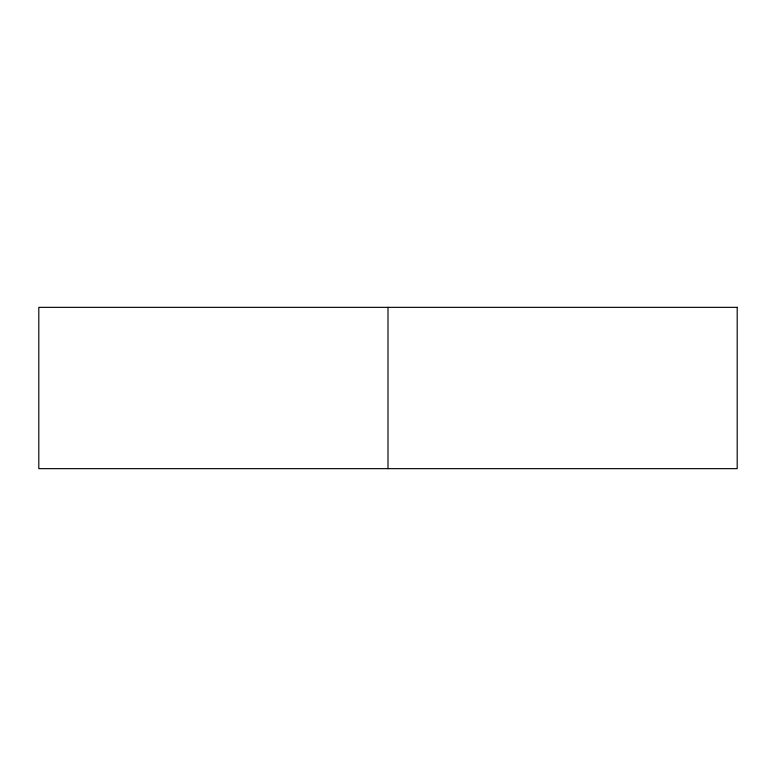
<?xml version="1.0" encoding="UTF-8"?>
<svg xmlns="http://www.w3.org/2000/svg" width="776" height="776" viewBox="0 0 776 776"><rect width="100%" height="100%" fill="white"/><g stroke="black" fill="none" stroke-linecap="round" stroke-linejoin="round"><path stroke-width="1.16" d="M388 307.354L388 468.646M737.2 307.354L38.8 307.354L38.8 468.646L737.2 468.646L737.2 307.354"/></g></svg>
